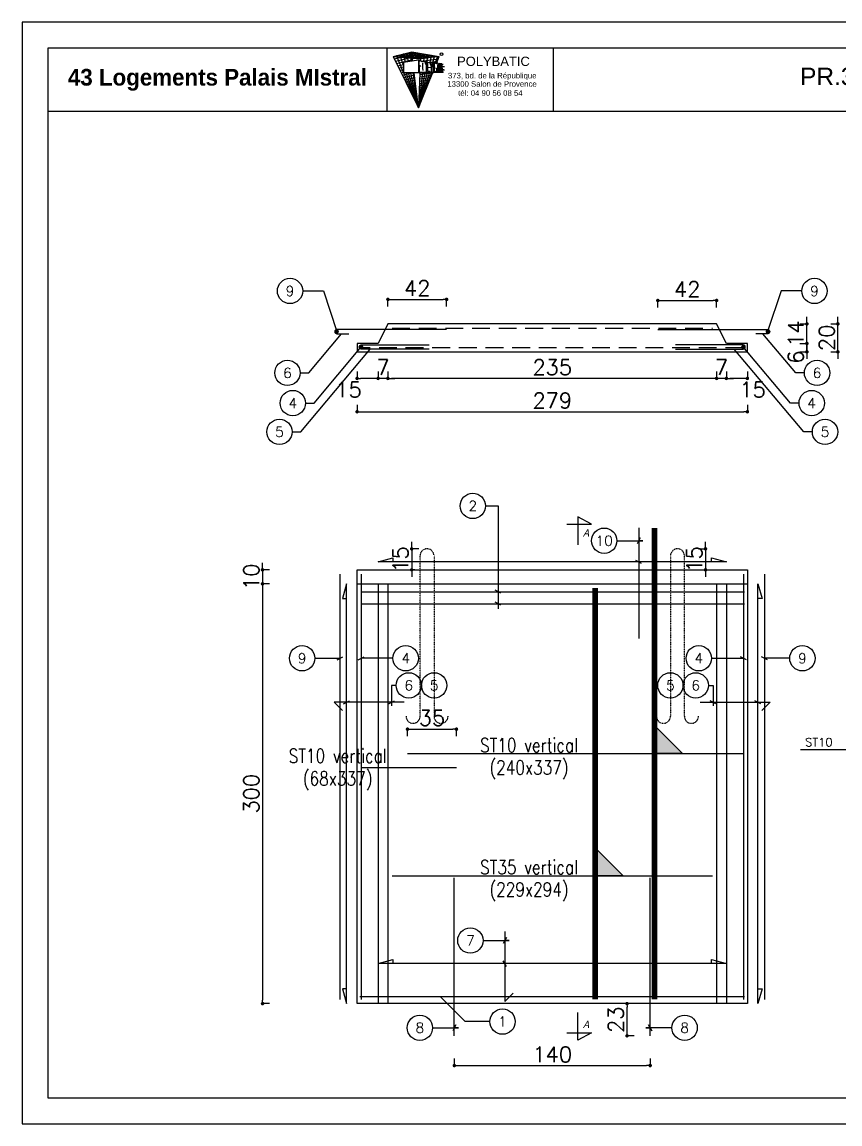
# Model space of a CAD drawing. Header units: millimetres. Extents: x -21776 to 63757, y -7870 to 8483.
# Drawn here: x 53154 to 53739, y -5309 to -4522 of the extents above; entities that cross this region are included whole.
import ezdxf
from ezdxf.enums import TextEntityAlignment as Align

# ---------------------------------------------------------------- set-up
doc = ezdxf.new("R2010")
doc.units = ezdxf.units.MM
doc.header["$PDMODE"] = 34
for name, pattern in [('CACHE', [9.525, 6.35, -3.175]), ('CACHEX2', [19.05, 12.7, -6.35]), ('CONTINUE', [0]), ('HIDDEN2', [0.1875, 0.125, -0.0625])]:
    doc.linetypes.add(name, pattern=pattern)
for name, color, linetype in [('1', 7, 'Continuous'), ('COTATION', 1, 'Continuous'), ('GO-CARTOUCHE', 7, 'Continuous'), ('GO-COTATION', 1, 'Continuous'), ('GO-TEXTE', 9, 'Continuous'), ('GO-TEXTE-ACIER', 3, 'Continuous'), ('préfa v', 2, 'Continuous'), ('STR_TS', 22, 'Continuous'), ('STR_TS_TXT', 7, 'Continuous'), ('STR_TXT', 102, 'Continuous'), ('STR_VOI-POT', 6, 'Continuous')]:
    doc.layers.add(name, color=color, linetype=linetype)
doc.styles.add('FIN', font='romans.shx')
doc.styles.add('Lucida', font='')
doc.styles.get("Standard").update_dxf_attribs({"font": 'romans.shx'})
doc.styles.add('TEXTE', font='romans.shx')
doc.styles.add('TEXTE TS', font='romans.shx', dxfattribs={"width": 0.7, "oblique": 15})
doc.styles.add('TEXTEBA', font='ARIAL.TTF')
doc.styles.get('Lucida').set_extended_font_data('Lucida Sans', italic=True)
doc.dimstyles.new('COUPE-20', dxfattribs={"dimscale": 0.5, "dimtxt": 22, "dimasz": 5, "dimexe": 0.05, "dimexo": 0, "dimgap": 5, "dimtad": 1, "dimdsep": 46, "dimtxsty": 'Standard', "dimblk1": 'DOT', "dimblk2": 'DOT', "dimsah": 1, "dimcen": 0, "dimdle": 150, "dimclrd": 1, "dimclre": 1, "dimclrt": 7, "dimadec": 0, "dimazin": 0, "dimtfac": 1, "dimtix": 1, "dimtmove": 2, "dimatfit": 3, "dimldrblk": 'DOT', "dimfxl": 0, "dimtvp": 1, "dimtolj": 1, "dimtzin": 0, "dimarcsym": 0})

# ---------------------------------------------------------------- blocks, each defined once
blk = doc.blocks.new('_DOT')
at = {"color": 0, "linetype": 'ByBlock'}
blk.add_line((-0.5, 0), (-1, 0), dxfattribs=at)
at = {"color": 0, "linetype": 'ByBlock', "const_width": 0.5}
blk.add_lwpolyline([(-0.25, 0, 1), (0.25, 0, 1)], format="xyb", close=True, dxfattribs=at)
blk = doc.blocks.new('*D2167')
at = {"layer": 'DEFPOINTS', "color": 0}
for p in [(53672.35, -4751.26), (53714.91, -4751.26), (53672.35, -4757.26)]:
    blk.add_point(p, dxfattribs=at)
at = {"layer": 'préfa v', "color": 1, "lineweight": -2}
for p, q in [((53714.91, -4748.76), (53714.91, -4746.26)), ((53709.91, -4751.26), (53714.94, -4751.26)), ((53714.91, -4757.26), (53714.91, -4751.26)), ((53709.91, -4757.26), (53714.94, -4757.26)), ((53714.91, -4759.76), (53714.91, -4762.26))]:
    blk.add_line(p, q, dxfattribs=at)
at = {"layer": 'préfa v', "color": 1, "lineweight": -2, "xscale": 2.5, "yscale": 2.5, "zscale": 2.5}
for p, rotation in [((53714.91, -4751.26), 270), ((53714.91, -4757.26), 90)]:
    blk.add_blockref('_DOT', p, dxfattribs=dict(at, rotation=rotation))
at = {"layer": 'préfa v', "color": 7, "insert": (53706.91, -4761.11), "char_height": 11, "attachment_point": 5, "rotation": 90}
blk.add_mtext('\\A1;6', dxfattribs=at)
blk = doc.blocks.new('*D2168')
at = {"layer": 'DEFPOINTS', "color": 0}
for p in [(53650.35, -4737.26), (53714.91, -4737.26), (53672.35, -4751.26)]:
    blk.add_point(p, dxfattribs=at)
at = {"layer": 'préfa v', "color": 1, "lineweight": -2}
for p, q in [((53714.91, -4734.76), (53714.91, -4732.26)), ((53709.91, -4737.26), (53714.94, -4737.26)), ((53714.91, -4751.26), (53714.91, -4737.26)), ((53709.91, -4751.26), (53714.94, -4751.26)), ((53714.91, -4753.76), (53714.91, -4756.26))]:
    blk.add_line(p, q, dxfattribs=at)
at = {"layer": 'préfa v', "color": 1, "lineweight": -2, "xscale": 2.5, "yscale": 2.5, "zscale": 2.5}
for p, rotation in [((53714.91, -4737.26), 270), ((53714.91, -4751.26), 90)]:
    blk.add_blockref('_DOT', p, dxfattribs=dict(at, rotation=rotation))
at = {"layer": 'préfa v', "color": 7, "insert": (53706.91, -4744.26), "char_height": 11, "attachment_point": 5, "rotation": 90}
blk.add_mtext('\\A1;14', dxfattribs=at)
blk = doc.blocks.new('*D2169')
at = {"layer": 'DEFPOINTS', "color": 0}
for p in [(53657.35, -4751.26), (53672.35, -4757.26), (53657.35, -4776.24)]:
    blk.add_point(p, dxfattribs=at)
at = {"layer": 'préfa v', "color": 1, "lineweight": -2}
for p, q in [((53657.35, -4771.24), (53657.35, -4776.27)), ((53672.35, -4771.24), (53672.35, -4776.27)), ((53669.85, -4776.24), (53659.85, -4776.24))]:
    blk.add_line(p, q, dxfattribs=at)
at = {"layer": 'préfa v', "color": 1, "lineweight": -2, "xscale": 2.5, "yscale": 2.5, "zscale": 2.5, "rotation": 180}
blk.add_blockref('_DOT', (53657.35, -4776.24), dxfattribs=at)
at = {"layer": 'préfa v', "color": 1, "lineweight": -2, "xscale": 2.5, "yscale": 2.5, "zscale": 2.5}
blk.add_blockref('_DOT', (53672.35, -4776.24), dxfattribs=at)
at = {"layer": 'préfa v', "color": 7, "insert": (53676.13, -4784.24), "char_height": 11, "attachment_point": 5}
blk.add_mtext('\\A1;15', dxfattribs=at)
blk = doc.blocks.new('*D2170')
at = {"layer": 'DEFPOINTS', "color": 0}
for p in [(53650.35, -4737.26), (53657.35, -4751.26), (53650.35, -4776.24)]:
    blk.add_point(p, dxfattribs=at)
at = {"layer": 'préfa v', "color": 1, "lineweight": -2}
for p, q in [((53650.35, -4771.24), (53650.35, -4776.27)), ((53657.35, -4771.24), (53657.35, -4776.27)), ((53647.85, -4776.24), (53645.35, -4776.24)), ((53657.35, -4776.24), (53650.35, -4776.24)), ((53659.85, -4776.24), (53662.35, -4776.24))]:
    blk.add_line(p, q, dxfattribs=at)
at = {"layer": 'préfa v', "color": 1, "lineweight": -2, "xscale": 2.5, "yscale": 2.5, "zscale": 2.5}
blk.add_blockref('_DOT', (53650.35, -4776.24), dxfattribs=at)
at = {"layer": 'préfa v', "color": 1, "lineweight": -2, "xscale": 2.5, "yscale": 2.5, "zscale": 2.5, "rotation": 180}
blk.add_blockref('_DOT', (53657.35, -4776.24), dxfattribs=at)
at = {"layer": 'préfa v', "color": 7, "insert": (53653.85, -4768.24), "char_height": 11, "attachment_point": 5}
blk.add_mtext('\\A1;7', dxfattribs=at)
blk = doc.blocks.new('*D2171')
at = {"layer": 'DEFPOINTS', "color": 0}
for p in [(53415.35, -4737.26), (53650.35, -4737.26), (53415.35, -4776.24)]:
    blk.add_point(p, dxfattribs=at)
at = {"layer": 'préfa v', "color": 1, "lineweight": -2}
for p, q in [((53415.35, -4771.24), (53415.35, -4776.27)), ((53650.35, -4771.24), (53650.35, -4776.27)), ((53647.85, -4776.24), (53417.85, -4776.24))]:
    blk.add_line(p, q, dxfattribs=at)
at = {"layer": 'préfa v', "color": 1, "lineweight": -2, "xscale": 2.5, "yscale": 2.5, "zscale": 2.5, "rotation": 180}
blk.add_blockref('_DOT', (53415.35, -4776.24), dxfattribs=at)
at = {"layer": 'préfa v', "color": 1, "lineweight": -2, "xscale": 2.5, "yscale": 2.5, "zscale": 2.5}
blk.add_blockref('_DOT', (53650.35, -4776.24), dxfattribs=at)
at = {"layer": 'préfa v', "color": 7, "insert": (53532.85, -4768.24), "char_height": 11, "attachment_point": 5}
blk.add_mtext('\\A1;235', dxfattribs=at)
blk = doc.blocks.new('*D2172')
at = {"layer": 'DEFPOINTS', "color": 0}
for p in [(53415.35, -4737.26), (53408.35, -4751.26), (53408.35, -4776.24)]:
    blk.add_point(p, dxfattribs=at)
at = {"layer": 'préfa v', "color": 1, "lineweight": -2}
for p, q in [((53408.35, -4771.24), (53408.35, -4776.27)), ((53415.35, -4771.24), (53415.35, -4776.27)), ((53405.85, -4776.24), (53403.35, -4776.24)), ((53415.35, -4776.24), (53408.35, -4776.24)), ((53417.85, -4776.24), (53420.35, -4776.24))]:
    blk.add_line(p, q, dxfattribs=at)
at = {"layer": 'préfa v', "color": 1, "lineweight": -2, "xscale": 2.5, "yscale": 2.5, "zscale": 2.5}
blk.add_blockref('_DOT', (53408.35, -4776.24), dxfattribs=at)
at = {"layer": 'préfa v', "color": 1, "lineweight": -2, "xscale": 2.5, "yscale": 2.5, "zscale": 2.5, "rotation": 180}
blk.add_blockref('_DOT', (53415.35, -4776.24), dxfattribs=at)
at = {"layer": 'préfa v', "color": 7, "insert": (53411.85, -4768.24), "char_height": 11, "attachment_point": 5}
blk.add_mtext('\\A1;7', dxfattribs=at)
blk = doc.blocks.new('*D2173')
at = {"layer": 'DEFPOINTS', "color": 0}
for p in [(53393.35, -4751.26), (53408.35, -4751.26), (53393.35, -4776.24)]:
    blk.add_point(p, dxfattribs=at)
at = {"layer": 'préfa v', "color": 1, "lineweight": -2}
for p, q in [((53393.35, -4771.24), (53393.35, -4776.27)), ((53408.35, -4771.24), (53408.35, -4776.27)), ((53405.85, -4776.24), (53395.85, -4776.24))]:
    blk.add_line(p, q, dxfattribs=at)
at = {"layer": 'préfa v', "color": 1, "lineweight": -2, "xscale": 2.5, "yscale": 2.5, "zscale": 2.5, "rotation": 180}
blk.add_blockref('_DOT', (53393.35, -4776.24), dxfattribs=at)
at = {"layer": 'préfa v', "color": 1, "lineweight": -2, "xscale": 2.5, "yscale": 2.5, "zscale": 2.5}
blk.add_blockref('_DOT', (53408.35, -4776.24), dxfattribs=at)
at = {"layer": 'préfa v', "color": 7, "insert": (53387.24, -4784.24), "char_height": 11, "attachment_point": 5}
blk.add_mtext('\\A1;15', dxfattribs=at)
blk = doc.blocks.new('*D2174')
at = {"layer": 'DEFPOINTS', "color": 0}
for p in [(53393.35, -4757.26), (53672.35, -4757.26), (53672.35, -4800.06)]:
    blk.add_point(p, dxfattribs=at)
at = {"layer": 'préfa v', "color": 1, "lineweight": -2}
for p, q in [((53393.35, -4795.06), (53393.35, -4800.08)), ((53672.35, -4795.06), (53672.35, -4800.08)), ((53395.85, -4800.06), (53669.85, -4800.06))]:
    blk.add_line(p, q, dxfattribs=at)
at = {"layer": 'préfa v', "color": 1, "lineweight": -2, "xscale": 2.5, "yscale": 2.5, "zscale": 2.5, "rotation": 180}
blk.add_blockref('_DOT', (53393.35, -4800.06), dxfattribs=at)
at = {"layer": 'préfa v', "color": 1, "lineweight": -2, "xscale": 2.5, "yscale": 2.5, "zscale": 2.5}
blk.add_blockref('_DOT', (53672.35, -4800.06), dxfattribs=at)
at = {"layer": 'préfa v', "color": 7, "insert": (53532.85, -4792.06), "char_height": 11, "attachment_point": 5}
blk.add_mtext('\\A1;279', dxfattribs=at)
blk = doc.blocks.new('*D2181')
at = {"layer": 'DEFPOINTS', "color": 0}
for p in [(53474.8, -4913.03), (53325.75, -4923.03), (53474.8, -4923.03)]:
    blk.add_point(p, dxfattribs=at)
at = {"layer": 'STR_VOI-POT', "color": 1, "lineweight": -2}
for p, q in [((53330.75, -4913.03), (53325.73, -4913.03)), ((53325.75, -4910.53), (53325.75, -4908.03)), ((53325.75, -4913.03), (53325.75, -4923.03)), ((53330.75, -4923.03), (53325.73, -4923.03)), ((53325.75, -4925.53), (53325.75, -4928.03))]:
    blk.add_line(p, q, dxfattribs=at)
at = {"layer": 'STR_VOI-POT', "color": 1, "lineweight": -2, "xscale": 2.5, "yscale": 2.5, "zscale": 2.5}
for p, rotation in [((53325.75, -4913.03), 270), ((53325.75, -4923.03), 90)]:
    blk.add_blockref('_DOT', p, dxfattribs=dict(at, rotation=rotation))
at = {"layer": 'STR_VOI-POT', "color": 7, "insert": (53317.75, -4918.03), "char_height": 11, "attachment_point": 5, "rotation": 90}
blk.add_mtext('\\A1;10', dxfattribs=at)
blk = doc.blocks.new('*D2182')
at = {"layer": 'DEFPOINTS', "color": 0}
for p in [(53474.8, -4923.03), (53325.75, -5223.03), (53393.35, -5223.03)]:
    blk.add_point(p, dxfattribs=at)
at = {"layer": 'STR_VOI-POT', "color": 1, "lineweight": -2}
for p, q in [((53330.75, -4923.03), (53325.73, -4923.03)), ((53325.75, -4925.53), (53325.75, -5220.53)), ((53330.75, -5223.03), (53325.73, -5223.03))]:
    blk.add_line(p, q, dxfattribs=at)
at = {"layer": 'STR_VOI-POT', "color": 1, "lineweight": -2, "xscale": 2.5, "yscale": 2.5, "zscale": 2.5}
for p, rotation in [((53325.75, -4923.03), 90), ((53325.75, -5223.03), 270)]:
    blk.add_blockref('_DOT', p, dxfattribs=dict(at, rotation=rotation))
at = {"layer": 'STR_VOI-POT', "color": 7, "insert": (53317.75, -5073.03), "char_height": 11, "attachment_point": 5, "rotation": 90}
blk.add_mtext('\\A1;300', dxfattribs=at)
blk = doc.blocks.new('*D2183')
at = {"layer": 'DEFPOINTS', "color": 0}
for p in [(53650.35, -4737.26), (53737.05, -4737.26), (53672.35, -4757.26)]:
    blk.add_point(p, dxfattribs=at)
at = {"layer": 'STR_VOI-POT', "color": 1, "lineweight": -2}
for p, q in [((53737.05, -4734.76), (53737.05, -4732.26)), ((53732.05, -4737.26), (53737.07, -4737.26)), ((53737.05, -4757.26), (53737.05, -4737.26)), ((53732.05, -4757.26), (53737.07, -4757.26)), ((53737.05, -4759.76), (53737.05, -4762.26))]:
    blk.add_line(p, q, dxfattribs=at)
at = {"layer": 'STR_VOI-POT', "color": 1, "lineweight": -2, "xscale": 2.5, "yscale": 2.5, "zscale": 2.5}
for p, rotation in [((53737.05, -4737.26), 270), ((53737.05, -4757.26), 90)]:
    blk.add_blockref('_DOT', p, dxfattribs=dict(at, rotation=rotation))
at = {"layer": 'STR_VOI-POT', "color": 7, "insert": (53729.05, -4747.26), "char_height": 11, "attachment_point": 5, "rotation": 90}
blk.add_mtext('\\A1;20', dxfattribs=at)
blk = doc.blocks.new('mrega')
at = {"layer": 'STR_TS_TXT', "style": 'TEXTE TS', "width": 0.8}
for tag, p in [('ST10', (14.48, 0)), ('DIM', (14.48, -16)), ('NOTE', (14.48, -32))]:
    blk.add_attdef(tag, text='', height=10, dxfattribs=at).set_placement(p, align=Align.CENTER)
blk = doc.blocks.new('A$C6F247267')
blk.add_hatch(color=256).paths.add_polyline_path([(0, -0.2), (-0.2, 0), (0, 0)])
blk.add_lwpolyline([(-0.2, 0), (0, 0), (0, -0.2), (-0.2, 0)])
blk = doc.blocks.new('*D2185')
at = {"layer": 'DEFPOINTS', "color": 0}
for p in [(53464.35, -5026.92), (53429.35, -5044.29), (53464.35, -5054.29)]:
    blk.add_point(p, dxfattribs=at)
at = {"layer": 'STR_VOI-POT', "color": 1, "lineweight": -2}
for p, q in [((53429.35, -5031.92), (53429.35, -5026.9)), ((53431.85, -5026.92), (53461.85, -5026.92)), ((53464.35, -5031.92), (53464.35, -5026.9))]:
    blk.add_line(p, q, dxfattribs=at)
at = {"layer": 'STR_VOI-POT', "color": 1, "lineweight": -2, "xscale": 2.5, "yscale": 2.5, "zscale": 2.5, "rotation": 180}
blk.add_blockref('_DOT', (53429.35, -5026.92), dxfattribs=at)
at = {"layer": 'STR_VOI-POT', "color": 1, "lineweight": -2, "xscale": 2.5, "yscale": 2.5, "zscale": 2.5}
blk.add_blockref('_DOT', (53464.35, -5026.92), dxfattribs=at)
at = {"layer": 'STR_VOI-POT', "color": 7, "insert": (53446.85, -5018.92), "char_height": 11, "attachment_point": 5}
blk.add_mtext('\\A1;35', dxfattribs=at)
blk = doc.blocks.new('*D2186')
at = {"layer": 'DEFPOINTS', "color": 0}
for p in [(53650.35, -4720.54), (53650.35, -4737.26), (53608.35, -4741.26)]:
    blk.add_point(p, dxfattribs=at)
at = {"layer": 'STR_VOI-POT', "color": 1, "lineweight": -2}
for p, q in [((53608.35, -4725.54), (53608.35, -4720.51)), ((53610.85, -4720.54), (53647.85, -4720.54)), ((53650.35, -4725.54), (53650.35, -4720.51))]:
    blk.add_line(p, q, dxfattribs=at)
at = {"layer": 'STR_VOI-POT', "color": 1, "lineweight": -2, "xscale": 2.5, "yscale": 2.5, "zscale": 2.5, "rotation": 180}
blk.add_blockref('_DOT', (53608.35, -4720.54), dxfattribs=at)
at = {"layer": 'STR_VOI-POT', "color": 1, "lineweight": -2, "xscale": 2.5, "yscale": 2.5, "zscale": 2.5}
blk.add_blockref('_DOT', (53650.35, -4720.54), dxfattribs=at)
at = {"layer": 'STR_VOI-POT', "color": 7, "insert": (53629.35, -4712.54), "char_height": 11, "attachment_point": 5}
blk.add_mtext('\\A1;42', dxfattribs=at)
blk = doc.blocks.new('*D2187')
at = {"layer": 'DEFPOINTS', "color": 0}
for p in [(53622.35, -4898.03), (53631.06, -4913.03), (53642.41, -4913.03)]:
    blk.add_point(p, dxfattribs=at)
at = {"layer": 'GO-COTATION', "color": 1, "lineweight": -2}
for p, q in [((53637.41, -4898.03), (53642.44, -4898.03)), ((53642.41, -4895.53), (53642.41, -4893.03)), ((53642.41, -4898.03), (53642.41, -4913.03)), ((53637.41, -4913.03), (53642.44, -4913.03)), ((53642.41, -4915.53), (53642.41, -4918.03))]:
    blk.add_line(p, q, dxfattribs=at)
at = {"layer": 'GO-COTATION', "color": 1, "lineweight": -2, "xscale": 2.5, "yscale": 2.5, "zscale": 2.5}
for p, rotation in [((53642.41, -4898.03), 270), ((53642.41, -4913.03), 90)]:
    blk.add_blockref('_DOT', p, dxfattribs=dict(at, rotation=rotation))
at = {"layer": 'GO-COTATION', "color": 7, "insert": (53634.41, -4905.53), "char_height": 11, "attachment_point": 5, "rotation": 90}
blk.add_mtext('\\A1;15', dxfattribs=at)
blk = doc.blocks.new('*D2188')
at = {"layer": 'DEFPOINTS', "color": 0}
for p in [(53443.35, -4898.03), (53432.38, -4913.03), (53434.65, -4913.03)]:
    blk.add_point(p, dxfattribs=at)
at = {"layer": 'GO-COTATION', "color": 1, "lineweight": -2}
for p, q in [((53437.38, -4898.03), (53432.36, -4898.03)), ((53432.38, -4895.53), (53432.38, -4893.03)), ((53432.38, -4898.03), (53432.38, -4913.03)), ((53434.65, -4913.03), (53432.36, -4913.03)), ((53432.38, -4915.53), (53432.38, -4918.03))]:
    blk.add_line(p, q, dxfattribs=at)
at = {"layer": 'GO-COTATION', "color": 1, "lineweight": -2, "xscale": 2.5, "yscale": 2.5, "zscale": 2.5}
for p, rotation in [((53432.38, -4898.03), 270), ((53432.38, -4913.03), 90)]:
    blk.add_blockref('_DOT', p, dxfattribs=dict(at, rotation=rotation))
at = {"layer": 'GO-COTATION', "color": 7, "insert": (53424.38, -4905.53), "char_height": 11, "attachment_point": 5, "rotation": 90}
blk.add_mtext('\\A1;15', dxfattribs=at)
blk = doc.blocks.new('*D2191')
at = {"layer": 'DEFPOINTS', "color": 0}
for p in [(53457.35, -4719.74), (53415.35, -4737.26), (53457.35, -4741.26)]:
    blk.add_point(p, dxfattribs=at)
at = {"layer": 'préfa v', "color": 1, "lineweight": -2}
for p, q in [((53415.35, -4724.74), (53415.35, -4719.71)), ((53417.85, -4719.74), (53454.85, -4719.74)), ((53457.35, -4724.74), (53457.35, -4719.71))]:
    blk.add_line(p, q, dxfattribs=at)
at = {"layer": 'préfa v', "color": 1, "lineweight": -2, "xscale": 2.5, "yscale": 2.5, "zscale": 2.5, "rotation": 180}
blk.add_blockref('_DOT', (53415.35, -4719.74), dxfattribs=at)
at = {"layer": 'préfa v', "color": 1, "lineweight": -2, "xscale": 2.5, "yscale": 2.5, "zscale": 2.5}
blk.add_blockref('_DOT', (53457.35, -4719.74), dxfattribs=at)
at = {"layer": 'préfa v', "color": 7, "insert": (53436.35, -4711.74), "char_height": 11, "attachment_point": 5}
blk.add_mtext('\\A1;42', dxfattribs=at)
blk = doc.blocks.new('*D2192')
at = {"layer": 'DEFPOINTS', "color": 0}
for p in [(53462.85, -5246.03), (53602.85, -5246.03), (53602.85, -5267.31)]:
    blk.add_point(p, dxfattribs=at)
at = {"layer": 'GO-CARTOUCHE', "color": 1, "lineweight": -2}
for p, q in [((53462.85, -5262.31), (53462.85, -5267.34)), ((53465.35, -5267.31), (53600.35, -5267.31)), ((53602.85, -5262.31), (53602.85, -5267.34))]:
    blk.add_line(p, q, dxfattribs=at)
at = {"layer": 'GO-CARTOUCHE', "color": 1, "lineweight": -2, "xscale": 2.5, "yscale": 2.5, "zscale": 2.5, "rotation": 180}
blk.add_blockref('_DOT', (53462.85, -5267.31), dxfattribs=at)
at = {"layer": 'GO-CARTOUCHE', "color": 1, "lineweight": -2, "xscale": 2.5, "yscale": 2.5, "zscale": 2.5}
blk.add_blockref('_DOT', (53602.85, -5267.31), dxfattribs=at)
at = {"layer": 'GO-CARTOUCHE', "color": 7, "insert": (53532.85, -5259.31), "char_height": 11, "attachment_point": 5}
blk.add_mtext('\\A1;140', dxfattribs=at)
blk = doc.blocks.new('*D2296')
at = {"layer": 'COTATION', "color": 1, "lineweight": -2}
for p, q in [((53591.31, -5223.03), (53586.28, -5223.03)), ((53586.31, -5243.53), (53586.31, -5225.53)), ((53591.31, -5246.03), (53586.28, -5246.03))]:
    blk.add_line(p, q, dxfattribs=at)
at = {"layer": 'DEFPOINTS', "color": 0}
for p in [(53586.31, -5223.03), (53672.35, -5223.03), (53602.85, -5246.03)]:
    blk.add_point(p, dxfattribs=at)
at = {"layer": 'COTATION', "color": 1, "lineweight": -2, "xscale": 2.5, "yscale": 2.5, "zscale": 2.5}
for p, rotation in [((53586.31, -5223.03), 90), ((53586.31, -5246.03), 270)]:
    blk.add_blockref('_DOT', p, dxfattribs=dict(at, rotation=rotation))
at = {"layer": 'COTATION', "color": 7, "insert": (53578.31, -5234.53), "char_height": 11, "attachment_point": 5, "rotation": 90}
blk.add_mtext('\\A1;23', dxfattribs=at)

msp = doc.modelspace()

# ---------------------------------------------------------------- linework, layer by layer
at = {"layer": '1', "color": 252, "linetype": 'HIDDEN2', "ltscale": 0.05}
for points in [[(53428.35849, -5017.71649, 1), (53438.35449, -5017.71649), (53438.35449, -4913.02724), (53438.35449, -4903.02524, -1), (53448.35049, -4903.02524), (53448.35049, -4913.02724), (53448.35049, -5017.71649, 1), (53458.34649, -5017.71649)], [(53637.34649, -5017.71649, -1), (53627.35049, -5017.71649), (53627.35049, -4913.02724), (53627.35049, -4903.02524, 1), (53617.35449, -4903.02524), (53617.35449, -4913.02724), (53617.35449, -5017.71649, -1), (53607.35849, -5017.71649)]]:
    msp.add_lwpolyline(points, format="xyb", dxfattribs=at)
at = {"layer": 'COTATION'}
for points in [[(53352.60982, -4772.2945), (53358.75192, -4772.2945), (53382.30153, -4744.26035)], [(53713.09515, -4772.2945), (53706.95305, -4772.2945), (53683.40344, -4744.26035)], [(53346.92242, -4814.42617), (53353.06452, -4814.42617), (53402.76576, -4755.26035)], [(53356.45064, -4793.84992), (53362.59274, -4793.84992), (53396.61008, -4753.35469)], [(53718.78255, -4814.42617), (53712.64045, -4814.42617), (53662.93921, -4755.26035)], [(53709.25433, -4793.84992), (53703.11223, -4793.84992), (53669.0949, -4753.35469)], [(53579.05071, -4892.22156), (53597.63973, -4892.22156), (53594.63973, -4892.22156), (53595.76105, -4890.10024), (53593.51841, -4894.34288)], [(53646.79484, -4907.40508), (53646.79484, -4904.40508), (53657.35249, -4907.40508), (53408.35249, -4907.40508), (53418.91013, -4904.40508), (53418.91013, -4907.40508)], [(53596.76105, -4908.5264), (53592.51841, -4906.28376)], [(53385.86189, -5212.46959), (53382.86189, -5212.46959), (53385.86189, -5223.02724), (53385.86189, -4923.02724), (53382.86189, -4933.58489), (53385.86189, -4933.58489)], [(53496.2167, -4929.82063), (53491.97406, -4927.57799)], [(53679.84308, -5212.46959), (53682.84308, -5212.46959), (53679.84308, -5223.02724), (53679.84308, -4923.02724), (53682.84308, -4933.58489), (53679.84308, -4933.58489)], [(53496.2167, -4938.38679), (53491.97406, -4936.14415)], [(53363.08046, -4976.24336), (53381.10564, -4976.24336)], [(53378.98431, -4977.36468), (53383.22696, -4975.12204)], [(53394.04982, -4977.36468), (53398.29246, -4975.12204)], [(53419.03702, -4976.24336), (53396.17114, -4976.24336)], [(53646.66795, -4976.24336), (53669.53383, -4976.24336)], [(53671.65515, -4977.36468), (53667.41251, -4975.12204)], [(53686.72066, -4977.36468), (53682.47802, -4975.12204)], [(53702.62451, -4976.24336), (53684.59934, -4976.24336)], [(53421.24671, -4995.61785), (53417.9273, -4995.61785), (53417.9273, -5010.10501)], [(53644.45826, -4995.61785), (53647.77767, -4995.61785), (53647.77767, -5010.10501)], [(53383.74057, -5008.77651), (53387.98321, -5006.53387)], [(53415.80598, -5008.77651), (53420.04862, -5006.53387)], [(53649.89899, -5008.77651), (53645.65635, -5006.53387)], [(53681.9644, -5008.77651), (53677.72176, -5006.53387)], [(53710.34533, -5041.48575), (53749.77491, -5041.48575), (53746.77491, -5041.48575), (53747.89623, -5039.36442), (53745.65359, -5043.60707)], [(53483.37861, -5177.93751), (53501.96762, -5177.93751), (53498.96762, -5177.93751), (53500.08895, -5175.81619), (53497.8463, -5180.05883)], [(53646.79484, -5194.4673), (53646.79484, -5191.46731), (53657.35249, -5194.4673), (53408.35249, -5194.4673), (53418.91013, -5191.46731), (53418.91013, -5194.4673)], [(53500.08895, -5196.58862), (53497.8463, -5192.34598)], [(53488.24117, -5235.88967), (53470.53045, -5235.88967), (53452.66803, -5218.02724)], [(53447.26347, -5240.29344), (53465.85249, -5240.29344), (53462.85249, -5240.29344), (53463.97381, -5238.17212), (53461.73117, -5242.41476)], [(53618.4415, -5240.29344), (53599.85249, -5240.29344), (53602.85249, -5240.29344), (53601.73117, -5238.17212), (53603.97381, -5242.41476)]]:
    msp.add_lwpolyline(points, dxfattribs=at)
at = {"layer": 'GO-CARTOUCHE', "color": 9, "linetype": 'CONTINUE'}
for p, q in [((53419.09824, -4546.06632), (53432.49141, -4542.95163)), ((53420.60764, -4546.21007), (53434.00058, -4543.19118)), ((53423.62645, -4546.49758), (53437.01893, -4543.67029)), ((53430.11104, -4549.89959), (53428.80619, -4543.80866)), ((53428.80619, -4543.80866), (53448.4589, -4546.57633)), ((53432.18476, -4549.59463), (53431.23317, -4543.24425)), ((53431.23317, -4543.24425), (53450.89342, -4546.23663)), ((53433.2515, -4549.43776), (53432.49141, -4542.95163)), ((53432.49141, -4542.95163), (53452.11395, -4546.06632)), ((53419.09824, -4546.06632), (53438.72079, -4547.93514)), ((53419.09824, -4546.06632), (53437.16344, -4582.81966)), ((53419.91932, -4547.73678), (53432.70377, -4544.76382)), ((53420.74039, -4549.40723), (53432.91614, -4546.576)), ((53426.5735, -4557.54868), (53421.52523, -4545.50191)), ((53421.52523, -4545.50191), (53441.15531, -4547.59543)), ((53421.56146, -4551.07769), (53433.1285, -4548.38819)), ((53426.5735, -4552.45382), (53423.95222, -4544.93749)), ((53423.95222, -4544.93749), (53443.58984, -4547.25573)), ((53426.3792, -4544.37308), (53446.02437, -4546.91603)), ((53428.01581, -4550.20771), (53426.3792, -4544.37308)), ((53437.16344, -4548.86247), (53426.5735, -4550.41982)), ((53426.5735, -4550.41982), (53426.5735, -4557.89507)), ((53426.64525, -4546.78508), (53440.03727, -4544.14939)), ((53429.66405, -4547.07259), (53443.05562, -4544.62849)), ((53432.68285, -4547.36009), (53446.07397, -4545.10759)), ((53435.70165, -4547.6476), (53449.09231, -4545.5867)), ((53438.90667, -4549.13501), (53437.16344, -4548.86247)), ((53437.16344, -4548.86247), (53437.16344, -4557.87744)), ((53437.21105, -4547.79135), (53450.60148, -4545.82625)), ((53437.78638, -4552.49082), (53437.78638, -4549.59037)), ((53438.57858, -4549.71422), (53437.78638, -4549.59037)), ((53438.72079, -4547.93514), (53438.66888, -4549.09783)), ((53452.11395, -4546.06632), (53438.72079, -4547.93514)), ((53439.15542, -4549.45027), (53451.43443, -4547.73681)), ((53439.35469, -4549.79362), (53441.32103, -4549.50762)), ((53440.20875, -4551.41547), (53440.07027, -4552.46537)), ((53440.43598, -4550.57838), (53440.20875, -4551.41547)), ((53441.15531, -4547.59543), (53440.9325, -4549.56159)), ((53442.0752, -4550.28162), (53441.71268, -4549.69815)), ((53443.01906, -4549.77795), (53441.86748, -4549.9473)), ((53442.31959, -4550.98011), (53442.0752, -4550.28162)), ((53442.50701, -4551.98885), (53442.31959, -4550.98011)), ((53443.01906, -4557.27213), (53443.01906, -4549.7711)), ((53443.642, -4549.87534), (53443.01906, -4549.77795)), ((53443.58984, -4547.25573), (53443.04931, -4549.78268)), ((53443.642, -4556.6492), (53443.642, -4549.87534)), ((53443.642, -4550.39212), (53445.20302, -4550.17735)), ((53443.642, -4550.39212), (53443.64249, -4556.6492)), ((53445.18194, -4550.1161), (53446.47261, -4553.86628)), ((53445.73895, -4550.20318), (53445.18194, -4550.1161)), ((53445.20302, -4550.17735), (53446.47261, -4553.86628)), ((53446.02437, -4546.91603), (53445.23264, -4550.12402)), ((53445.4149, -4550.15252), (53450.75491, -4549.40729)), ((53445.73895, -4550.20318), (53446.76698, -4553.19023)), ((53447.49222, -4550.47729), (53445.91321, -4550.7095)), ((53447.49222, -4550.47729), (53446.76698, -4553.19023)), ((53447.98738, -4550.5547), (53447.09555, -4553.8908)), ((53447.09887, -4553.8784), (53447.96903, -4550.62331)), ((53448.4589, -4546.57633), (53447.23118, -4550.51568)), ((53447.98738, -4550.5547), (53447.49222, -4550.47729)), ((53447.96903, -4550.62331), (53448.15455, -4550.59553)), ((53448.15455, -4550.58084), (53447.97326, -4550.6075)), ((53448.15455, -4557.27213), (53448.15455, -4550.58084)), ((53449.36102, -4550.76946), (53448.15455, -4550.58084)), ((53449.29367, -4551.20028), (53448.5906, -4551.09036)), ((53448.5906, -4553.71445), (53448.5906, -4551.09036)), ((53450.89342, -4546.23663), (53449.20156, -4550.74453)), ((53449.77479, -4551.11973), (53450.07539, -4551.07778)), ((53451.08291, -4551.03866), (53449.8265, -4551.22343)), ((53450.02821, -4551.19376), (53452.11395, -4546.06632)), ((53451.08291, -4551.03866), (53450.83866, -4553.07391)), ((53451.39329, -4551.08719), (53451.08291, -4551.03866)), ((53451.39329, -4551.08719), (53452.14063, -4557.2662)), ((53451.42026, -4551.31018), (53452.14135, -4551.20414)), ((53451.47044, -4551.72505), (53452.14135, -4551.64549)), ((53451.48191, -4551.81992), (53452.54626, -4551.7088)), ((53452.14135, -4551.20414), (53452.14135, -4551.64549)), ((53453.38722, -4551.39892), (53452.14135, -4551.20414)), ((53452.14135, -4551.64549), (53452.54626, -4551.7088)), ((53452.54626, -4557.2662), (53452.54626, -4551.7088)), ((53453.38722, -4551.84027), (53453.38722, -4551.39892)), ((53453.54559, -4551.42368), (53453.38722, -4551.47452)), ((53453.54559, -4551.42368), (53453.54559, -4557.26789)), ((53453.98165, -4551.49185), (53453.54559, -4551.42368)), ((53453.98165, -4551.49185), (53453.98165, -4557.27213)), ((53453.98165, -4551.69655), (53454.96947, -4551.60465)), ((53422.38253, -4552.74815), (53426.5735, -4551.77376)), ((53423.2036, -4554.4186), (53426.5735, -4553.63518)), ((53424.02467, -4556.08906), (53426.5735, -4555.49657)), ((53424.84574, -4557.75951), (53426.5735, -4557.35793)), ((53425.66681, -4559.42997), (53432.27137, -4557.89507)), ((53426.48789, -4561.10042), (53434.4027, -4559.26129)), ((53426.5735, -4557.89507), (53437.78638, -4557.27213)), ((53437.66829, -4557.8766), (53426.5735, -4557.89507)), ((53437.16344, -4582.81966), (53426.71865, -4557.89507)), ((53437.16344, -4582.81966), (53428.47111, -4557.89507)), ((53437.16344, -4582.81966), (53430.17211, -4557.89507)), ((53437.16344, -4582.81966), (53431.82389, -4557.89507)), ((53437.16344, -4582.81966), (53433.42856, -4557.89507)), ((53437.16344, -4582.81966), (53434.24259, -4557.89507)), ((53437.16344, -4582.81966), (53447.4476, -4557.53777)), ((53446.64148, -4557.56578), (53437.16344, -4582.81966)), ((53445.01637, -4557.62224), (53437.16344, -4582.81966)), ((53443.36797, -4557.67951), (53437.16344, -4582.81966)), ((53441.69577, -4557.73761), (53437.16344, -4582.81966)), ((53439.99925, -4557.79655), (53437.16344, -4582.81966)), ((53438.27788, -4557.85635), (53437.16344, -4582.81966)), ((53437.66829, -4557.8766), (53440.80014, -4557.762)), ((53437.78638, -4552.49082), (53438.41355, -4552.53948)), ((53438.63827, -4553.18173), (53437.78638, -4553.11563)), ((53437.78638, -4553.11563), (53437.78638, -4557.27213)), ((53437.78638, -4557.27213), (53445.29269, -4557.27213)), ((53438.15448, -4560.62047), (53446.6778, -4559.43021)), ((53438.22527, -4559.0348), (53447.35731, -4557.75972)), ((53438.95233, -4552.87272), (53438.63827, -4553.18173)), ((53440.07027, -4552.46537), (53440.03179, -4553.31857)), ((53440.03179, -4553.31857), (53440.09138, -4554.61005)), ((53440.09138, -4554.61005), (53440.37918, -4556.07624)), ((53440.80014, -4557.762), (53441.36099, -4557.74148)), ((53441.404, -4557.7399), (53448.14861, -4557.49311)), ((53443.01581, -4557.27305), (53448.16276, -4557.27213)), ((53443.642, -4556.6492), (53445.29269, -4556.6492)), ((53443.64249, -4554.11475), (53446.47261, -4553.86628)), ((53443.64249, -4556.6492), (53445.29269, -4556.65427)), ((53445.29269, -4557.27213), (53445.29269, -4556.6492)), ((53445.29269, -4557.27213), (53446.47674, -4557.27213)), ((53446.47261, -4557.27213), (53446.47261, -4553.86628)), ((53446.47261, -4556.65427), (53446.47674, -4557.27213)), ((53446.47674, -4557.27213), (53447.09555, -4557.27213)), ((53447.09555, -4557.2645), (53447.09887, -4553.8784)), ((53447.09555, -4557.27213), (53447.09555, -4553.8908)), ((53448.14823, -4557.26619), (53453.54559, -4557.2662)), ((53448.14967, -4557.49307), (53454.98881, -4557.27483)), ((53448.15455, -4557.27213), (53449.47483, -4557.27213)), ((53448.5906, -4553.71445), (53449.15881, -4553.75853)), ((53448.5906, -4554.15182), (53449.12508, -4554.19328)), ((53448.5906, -4556.83608), (53448.5906, -4554.15182)), ((53448.5906, -4556.83608), (53449.3408, -4556.83608)), ((53449.71717, -4557.05924), (53449.46831, -4557.2662)), ((53449.46831, -4557.2662), (53450.32319, -4557.2662)), ((53449.89555, -4556.67452), (53449.71717, -4557.05924)), ((53449.852, -4554.53315), (53449.93179, -4554.78554)), ((53449.99809, -4556.18057), (53449.89555, -4556.67452)), ((53449.93179, -4554.78554), (53450.01048, -4555.26651)), ((53450.02894, -4555.73487), (53449.99809, -4556.18057)), ((53450.01048, -4555.26651), (53450.02894, -4555.73487)), ((53450.39143, -4556.80051), (53450.33554, -4557.2662)), ((53450.45442, -4556.27558), (53450.39143, -4556.80051)), ((53450.50691, -4555.83826), (53450.45442, -4556.27558)), ((53450.55714, -4555.41965), (53450.50691, -4555.83826)), ((53450.60783, -4554.99731), (53450.55714, -4555.41965)), ((53450.63407, -4554.77865), (53450.60783, -4554.99731)), ((53450.65133, -4554.63487), (53450.63407, -4554.77865)), ((53450.66535, -4554.51805), (53450.65133, -4554.63487)), ((53450.69779, -4554.24772), (53450.66535, -4554.51805)), ((53450.76501, -4553.68759), (53450.69779, -4554.24772)), ((53450.83866, -4553.07391), (53450.76501, -4553.68759)), ((53451.02088, -4555.21511), (53450.77473, -4557.2662)), ((53451.02088, -4555.21511), (53451.45742, -4555.24897)), ((53451.07288, -4554.78177), (53451.23626, -4553.42042)), ((53451.07288, -4554.78177), (53451.40402, -4554.80746)), ((53451.23626, -4553.42042), (53451.40402, -4554.80746)), ((53451.45742, -4555.24897), (53451.70211, -4557.27213)), ((53452.98231, -4551.77697), (53453.38722, -4551.84027)), ((53452.98231, -4557.2662), (53452.98231, -4551.77697)), ((53452.98231, -4551.8757), (53453.38722, -4551.84027)), ((53452.98231, -4557.2662), (53453.54559, -4557.2662)), ((53453.54559, -4557.26789), (53453.98165, -4557.27213)), ((53454.12348, -4554.47383), (53454.14816, -4555.0936)), ((53454.14816, -4555.0936), (53454.20715, -4555.66122)), ((53454.20715, -4555.66122), (53454.29714, -4556.13854)), ((53454.29714, -4556.13854), (53454.42636, -4556.58078)), ((53454.42636, -4556.58078), (53454.62887, -4556.99355)), ((53455.33955, -4553.43977), (53454.60499, -4553.5081)), ((53454.62887, -4556.99355), (53454.86141, -4557.24871)), ((53455.32011, -4555.64961), (53454.65579, -4555.71141)), ((53455.32011, -4555.64961), (53455.76237, -4555.63342)), ((53455.78583, -4553.50954), (53455.33955, -4553.43977)), ((53427.30896, -4562.77088), (53434.61506, -4561.07348)), ((53428.13003, -4564.44134), (53434.82743, -4562.88566)), ((53428.9511, -4566.11179), (53435.03979, -4564.69784)), ((53429.77217, -4567.78225), (53435.25216, -4566.51003)), ((53437.87132, -4566.96313), (53443.95972, -4566.11215)), ((53437.94211, -4565.37747), (53444.63924, -4564.44167)), ((53438.0129, -4563.7918), (53445.31876, -4562.77118)), ((53438.08369, -4562.20613), (53445.99828, -4561.1007)), ((53430.59324, -4569.4527), (53435.46452, -4568.32221)), ((53431.41432, -4571.12316), (53435.67689, -4570.1344)), ((53432.23539, -4572.79361), (53435.88925, -4571.94658)), ((53437.58817, -4573.3058), (53441.24164, -4572.7941)), ((53437.65896, -4571.72013), (53441.92116, -4571.12361)), ((53437.72975, -4570.13447), (53442.60068, -4569.45313)), ((53437.80053, -4568.5488), (53443.2802, -4567.78264))]:
    msp.add_line(p, q, dxfattribs=at)
at = {"layer": 'GO-CARTOUCHE', "linetype": 'Continuous'}
for points in [[(54267.45183, -5309.04286), (54267.45183, -4521.54286), (53153.81548, -4521.54286), (53153.81548, -5309.04286)], [(54248.89308, -5290.48411), (54248.89308, -4540.10161), (53172.37423, -4540.10161), (53172.37423, -5290.48411)]]:
    msp.add_lwpolyline(points, close=True, dxfattribs=at)
at = {"layer": 'GO-CARTOUCHE', "color": 9, "linetype": 'CONTINUE'}
for centre in [(53453.70361, -4544.51691, 70.13956), (53453.70361, -4544.51691, 70.13956), (53453.70361, -4544.51691)]:
    msp.add_circle(centre, 0.9967, dxfattribs=at)
at = {"layer": 'GO-COTATION'}
for points in [[(53354.44092, -4713.73329), (53369.32213, -4713.73329), (53378.86847, -4742.78821)], [(53711.26405, -4713.73329), (53696.38284, -4713.73329), (53686.8365, -4742.78821)], [(53485.09712, -4867.3779), (53494.09538, -4867.3779), (53494.09538, -4940.83497)]]:
    msp.add_lwpolyline(points, dxfattribs=at)
at = {"layer": 'GO-TEXTE', "color": 7}
for points in [[(53414.55568, -4540.10161), (53414.55568, -4585.54823)], [(53533.46145, -4540.10161), (53533.46145, -4585.54823)], [(54248.89308, -4585.54823), (53172.37423, -4585.54823)]]:
    msp.add_lwpolyline(points, dxfattribs=at)
at = {"layer": 'GO-TEXTE', "flags": 128}
for points in [[(53543.17718, -4880.44747), (53560.82492, -4880.44747), (53551.14687, -4875.16741), (53551.14687, -4895.08889)], [(53543.17718, -5243.97744), (53560.82492, -5243.97744), (53551.14687, -5249.2575), (53551.14687, -5229.33602)]]:
    msp.add_lwpolyline(points, dxfattribs=at)
at = {"layer": 'GO-TEXTE-ACIER'}
for centre in [(53345.38416, -4713.73329), (53720.32081, -4713.73329), (53343.55306, -4772.2945), (53722.15191, -4772.2945), (53347.39388, -4793.84992), (53718.31109, -4793.84992), (53337.86566, -4814.42617), (53727.83931, -4814.42617), (53476.04036, -4867.3779), (53569.99395, -4892.22156), (53354.0237, -4976.24336), (53428.06472, -4976.24336), (53637.61118, -4976.24336), (53711.68127, -4976.24336), (53430.30347, -4995.61785), (53448.417, -4995.61785), (53617.28797, -4995.61785), (53635.4015, -4995.61785), (53474.32185, -5177.93751), (53497.29793, -5235.88967), (53438.20671, -5240.29344), (53627.49826, -5240.29344)]:
    msp.add_circle(centre, 9.05676, dxfattribs=at)
at = {"layer": 'préfa v'}
msp.add_lwpolyline([(53415.35249, -4737.26035), (53408.35249, -4751.26035), (53393.35249, -4751.26035), (53393.35249, -4757.26035), (53672.35249, -4757.26035), (53672.35249, -4751.26035), (53657.35249, -4751.26035), (53650.35249, -4737.26035)], close=True, dxfattribs=at)
for points in [[(53393.35249, -4913.02724), (53672.35249, -4913.02724), (53672.35249, -5223.02724), (53393.35249, -5223.02724), (53393.35249, -4913.02724)], [(53393.35249, -4923.02724), (53672.35249, -4923.02724)], [(53408.35249, -4923.02724), (53408.35249, -5223.02724)], [(53415.35249, -4923.02724), (53415.35249, -5223.02724)], [(53650.35249, -4923.02724), (53650.35249, -5223.02724)], [(53657.35249, -4923.02724), (53657.35249, -5223.02724)]]:
    msp.add_lwpolyline(points, dxfattribs=at)
at = {"layer": 'STR_TS', "linetype": 'CACHE', "ltscale": 2, "const_width": 4}
msp.add_lwpolyline([(53605.99401, -5220.02724), (53605.99401, -4883.02724)], dxfattribs=at)
at = {"layer": 'STR_TS', "const_width": 4}
msp.add_lwpolyline([(53563.46248, -5220.02724), (53563.46248, -4926.02724)], dxfattribs=at)
at = {"layer": 'STR_TS', "color": 3}
for points in [[(53429.35249, -5044.29331), (53669.35249, -5044.29331)], [(53396.35249, -5054.29331), (53464.35249, -5054.29331)], [(53418.35249, -5131.60001), (53647.35249, -5131.60001)]]:
    msp.add_lwpolyline(points, dxfattribs=at)
at = {"layer": 'STR_VOI-POT', "color": 1, "linetype": 'CACHEX2'}
for points in [[(53418.35249, -4740.26035), (53647.35249, -4740.26035)], [(53669.35249, -4754.26035), (53396.35249, -4754.26035)]]:
    msp.add_lwpolyline(points, dxfattribs=at)
at = {"layer": 'STR_VOI-POT'}
for points in [[(53457.35249, -4741.26035), (53378.85249, -4741.26035, 0.414213562), (53377.35249, -4742.76035), (53377.35249, -4742.76035, 0.414213562), (53378.85249, -4744.26035), (53387.35249, -4744.26035)], [(53608.35249, -4741.26035), (53686.85249, -4741.26035, -0.414213562), (53688.35249, -4742.76035), (53688.35249, -4742.76035, -0.414213562), (53686.85249, -4744.26035), (53678.35249, -4744.26035)], [(53444.85249, -4755.26035), (53396.35249, -4755.26035, -0.414213562), (53394.85249, -4753.76035), (53394.85249, -4753.76035, -0.414213562), (53396.35249, -4752.26035), (53444.85249, -4752.26035)], [(53620.85249, -4755.26035), (53669.35249, -4755.26035, 0.414213562), (53670.85249, -4753.76035), (53670.85249, -4753.76035, 0.414213562), (53669.35249, -4752.26035), (53620.85249, -4752.26035)]]:
    msp.add_lwpolyline(points, format="xyb", dxfattribs=at)
at = {"layer": 'STR_VOI-POT', "const_width": 1.44}
for points in [[(53378.14847, -4742.78821, 1), (53379.58847, -4742.78821, 1)], [(53687.5565, -4742.78821, -1), (53686.1165, -4742.78821, -1)], [(53395.64847, -4753.78821, 1), (53397.08847, -4753.78821, 1)], [(53670.0565, -4753.78821, -1), (53668.6165, -4753.78821, -1)]]:
    msp.add_lwpolyline(points, format="xyb", close=True, dxfattribs=at)
at = {"layer": 'STR_VOI-POT'}
for points in [[(53594.63973, -4883.02724), (53594.63973, -4962.02724)], [(53381.10564, -4916.02724), (53381.10564, -5220.02724)], [(53396.17114, -4916.02724), (53396.17114, -5220.02724)], [(53669.53383, -4916.02724), (53669.53383, -5220.02724)], [(53684.59934, -4916.02724), (53684.59934, -5220.02724)], [(53396.35249, -4928.69931), (53670.35249, -4928.69931)], [(53396.35249, -4937.26547), (53670.21146, -4937.26547)], [(53427.00931, -5007.65519), (53377.00931, -5007.65519), (53382.9912, -5013.63707)], [(53638.69566, -5007.65519), (53688.69566, -5007.65519), (53682.71378, -5013.63707)], [(53462.85249, -5246.02724), (53462.85249, -5133.02724)], [(53602.85249, -5246.02724), (53602.85249, -5133.02724)], [(53498.96762, -5171.54697), (53498.96762, -5221.54697), (53504.94951, -5215.56508)], [(53395.35249, -5218.02724), (53670.35249, -5218.02724)]]:
    msp.add_lwpolyline(points, dxfattribs=at)

# ---------------------------------------------------------------- block references
at = {"layer": 'STR_TS', "xscale": 100, "yscale": 100, "zscale": 100, "rotation": 180}
for p in [(53605.99401, -5044.29331), (53563.46248, -5131.60001)]:
    msp.add_blockref('A$C6F247267', p, dxfattribs=at)
at = {"layer": 'STR_TS_TXT'}
for p, values in [((53501.76156, -5043.26694), {'ST10': 'ST10 vertical', 'DIM': '(240x337)'}), ((53364.95637, -5051.0451), {'ST10': 'ST10 vertical', 'DIM': '(68x337)'}), ((53501.76156, -5130.57364), {'ST10': 'ST35 vertical', 'DIM': '(229x294)'})]:
    msp.add_blockref('mrega', p, dxfattribs=at).add_auto_attribs(values)

# ---------------------------------------------------------------- texts
at = {"layer": 'GO-CARTOUCHE', "color": 9, "style": 'TEXTEBA'}
for s, p in [('373, bd. de la République', (53458.27097, -4561.82679)), ('13300 Salon de Provence', (53457.80653, -4567.78495)), ('tél: 04 90 56 08 54', (53465.63413, -4574.25784))]:
    msp.add_text(s, height=3.9772727, dxfattribs=at).set_placement(p)
at = {"layer": 'GO-CARTOUCHE', "insert": (53293.46496, -4562.82492), "char_height": 11.9318181, "attachment_point": 5}
msp.add_mtext('{\\Fbold|c0;43 Logements Palais MIstral}', dxfattribs=at)
at = {"layer": 'GO-TEXTE', "color": 3, "style": 'TEXTEBA'}
msp.add_text('POLYBATIC', height=6.628788, dxfattribs=at).set_placement((53490.81604, -4549.60683), align=Align.MIDDLE)
at = {"layer": 'GO-TEXTE', "color": 2, "style": 'TEXTEBA'}
msp.add_text('PR.3, PR.4, PR.5, PR.6', height=12.4970879, dxfattribs=at).set_placement((53710.06667, -4566.645))
at = {"layer": 'GO-TEXTE', "linetype": 'Continuous', "style": 'Lucida'}
for rotation, p in [(0.00179755, (53554.76201, -4889.24023)), (359.99820245, (53554.76185, -5240.50468))]:
    msp.add_text('A', height=5.32, rotation=rotation, dxfattribs=at).set_placement(p)
at = {"layer": 'GO-TEXTE-ACIER', "style": 'TEXTE'}
for s, p in [('9', (53345.38416, -4713.73329)), ('9', (53720.32081, -4713.73329)), ('6', (53343.55306, -4772.2945)), ('6', (53722.15191, -4772.2945)), ('4', (53347.39388, -4793.84992)), ('4', (53718.31109, -4793.84992)), ('5', (53337.86566, -4814.42617)), ('5', (53727.83931, -4814.42617)), ('2', (53476.04036, -4867.3779)), ('10', (53569.99395, -4892.22156)), ('9', (53354.0237, -4976.24336)), ('4', (53428.09379, -4976.24336)), ('4', (53637.61118, -4976.24336)), ('9', (53711.68127, -4976.24336)), ('6', (53430.30347, -4995.61785)), ('5', (53448.417, -4995.61785)), ('5', (53617.28797, -4995.61785)), ('6', (53635.4015, -4995.61785)), ('7', (53474.32185, -5177.93751)), ('8', (53438.20671, -5240.29344)), ('1', (53497.29793, -5235.88967)), ('8', (53627.49826, -5240.29344))]:
    msp.add_text(s, height=7.2, dxfattribs=at).set_placement(p, align=Align.MIDDLE_CENTER)
at = {"layer": 'STR_TXT', "style": 'FIN'}
msp.add_text('ST10', height=6, dxfattribs=at).set_placement((53723.46483, -5039.21289), align=Align.CENTER)

# ---------------------------------------------------------------- dimensions: what is measured, and where the dimension line sits
at = {"layer": 'COTATION'}
dim = msp.add_linear_dim(base=(53586.30579, -5223.02724), p1=(53602.85249, -5246.02724), p2=(53672.35249, -5223.02724), angle=90, dimstyle='COUPE-20', dxfattribs=at)
dim.commit()
dim.dimension.update_dxf_attribs({"geometry": '*D2296', "text_midpoint": (53578.30579, -5234.52724)})
at = {"layer": 'GO-CARTOUCHE'}
dim = msp.add_linear_dim(base=(53602.85249, -5267.31077), p1=(53462.85249, -5246.02724), p2=(53602.85249, -5246.02724), dimstyle='COUPE-20', dxfattribs=at)
dim.commit()
dim.dimension.update_dxf_attribs({"geometry": '*D2192', "text_midpoint": (53532.85249, -5259.31077)})
at = {"layer": 'GO-COTATION'}
for base, p1, p2, picture, middle in [((53432.38035, -4913.02724), (53443.35249, -4898.02724), (53434.64738, -4913.02724), '*D2188', (53424.38035, -4905.52724)), ((53642.41113, -4913.02724), (53622.35249, -4898.02724), (53631.05759, -4913.02724), '*D2187', (53634.41113, -4905.52724))]:
    dim = msp.add_linear_dim(base=base, p1=p1, p2=p2, angle=90, dimstyle='COUPE-20', dxfattribs=at)
    dim.commit()
    dim.dimension.update_dxf_attribs({"geometry": picture, "text_midpoint": middle})
at = {"layer": 'préfa v'}
for base, p1, p2, picture, middle in [((53457.35249, -4719.7356), (53415.35249, -4737.26035), (53457.35249, -4741.26035), '*D2191', (53436.35249, -4711.7356)), ((53408.35249, -4776.2427), (53415.35249, -4737.26035), (53408.35249, -4751.26035), '*D2172', (53411.85249, -4768.2427)), ((53415.35249, -4776.2427), (53650.35249, -4737.26035), (53415.35249, -4737.26035), '*D2171', (53532.85249, -4768.2427)), ((53650.35249, -4776.2427), (53657.35249, -4751.26035), (53650.35249, -4737.26035), '*D2170', (53653.85249, -4768.2427)), ((53672.35249, -4800.05769), (53393.35249, -4757.26035), (53672.35249, -4757.26035), '*D2174', (53532.85249, -4792.05769))]:
    dim = msp.add_linear_dim(base=base, p1=p1, p2=p2, dimstyle='COUPE-20', dxfattribs=at)
    dim.commit()
    dim.dimension.update_dxf_attribs({"geometry": picture, "text_midpoint": middle})
dim = msp.add_linear_dim(base=(53714.91402, -4737.26035), p1=(53672.35249, -4751.26035), p2=(53650.35249, -4737.26035), angle=270, dimstyle='COUPE-20', dxfattribs=at)
dim.commit()
dim.dimension.update_dxf_attribs({"geometry": '*D2168', "text_midpoint": (53706.91402, -4744.26035)})
dim = msp.add_linear_dim(base=(53714.91402, -4751.26035), p1=(53672.35249, -4757.26035), p2=(53672.35249, -4751.26035), angle=270, dimstyle='COUPE-20', dxfattribs=at)
dim.commit()
dim.dimension.update_dxf_attribs({"geometry": '*D2167', "text_midpoint": (53706.91402, -4761.1061), "dimtype": 160})
for base, p1, p2, picture, middle in [((53393.35249, -4776.2427), (53408.35249, -4751.26035), (53393.35249, -4751.26035), '*D2173', (53387.23644, -4784.2427)), ((53657.35249, -4776.2427), (53672.35249, -4757.26035), (53657.35249, -4751.26035), '*D2169', (53676.13045, -4784.2427))]:
    dim = msp.add_linear_dim(base=base, p1=p1, p2=p2, dimstyle='COUPE-20', dxfattribs=at)
    dim.commit()
    dim.dimension.update_dxf_attribs({"geometry": picture, "text_midpoint": middle, "dimtype": 160})
at = {"layer": 'STR_VOI-POT'}
for base, p1, p2, picture, middle in [((53650.35249, -4720.53974), (53608.35249, -4741.26035), (53650.35249, -4737.26035), '*D2186', (53629.35249, -4712.53974)), ((53464.35249, -5026.92128), (53429.35249, -5044.29331), (53464.35249, -5054.29331), '*D2185', (53446.85249, -5018.92128))]:
    dim = msp.add_linear_dim(base=base, p1=p1, p2=p2, dimstyle='COUPE-20', dxfattribs=at)
    dim.commit()
    dim.dimension.update_dxf_attribs({"geometry": picture, "text_midpoint": middle})
for base, p1, p2, angle, picture, middle in [((53737.04749, -4737.26035), (53672.35249, -4757.26035), (53650.35249, -4737.26035), 270, '*D2183', (53729.04749, -4747.26035)), ((53325.75335, -4923.02724), (53474.80374, -4913.02724), (53474.80374, -4923.02724), 90, '*D2181', (53317.75335, -4918.02724)), ((53325.75335, -5223.02724), (53474.80374, -4923.02724), (53393.35249, -5223.02724), 90, '*D2182', (53317.75335, -5073.02724))]:
    dim = msp.add_linear_dim(base=base, p1=p1, p2=p2, angle=angle, dimstyle='COUPE-20', dxfattribs=at)
    dim.commit()
    dim.dimension.update_dxf_attribs({"geometry": picture, "text_midpoint": middle})

doc.saveas('drawing.dxf')
